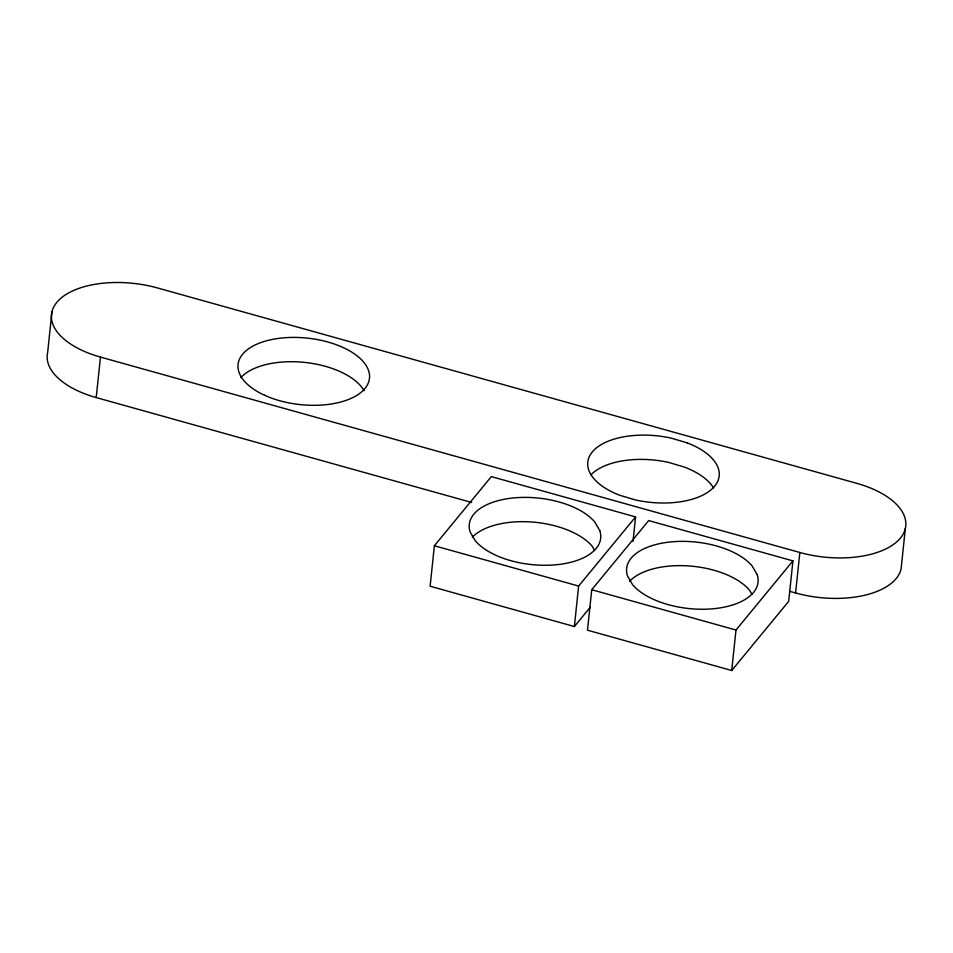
<?xml version="1.0" encoding="UTF-8"?>
<svg xmlns="http://www.w3.org/2000/svg" width="953" height="953" viewBox="0 0 953 953"><rect width="100%" height="100%" fill="white"/><g stroke="black" fill="none" stroke-linecap="round" stroke-linejoin="round"><path stroke-width="1.43" d="M51.903 312L47.65 352.479A77.86 39.395 6 0 0 96.205 397.568L471.699 502.481M96.205 397.568L100.47 357.089A77.86 39.395 6 0 1 56.811 302.363A77.86 39.395 6 0 1 157.412 287.937L856.795 483.338A77.86 39.395 6 0 1 900.442 538.064A77.86 39.395 6 0 1 799.841 552.49L100.47 357.089M632.995 541.483L635.58 516.907L491.331 476.607L434.377 545.759L430.125 586.238L574.373 626.538L590.241 607.264M574.373 626.538L578.626 586.059L635.58 516.907M591.742 589.728L587.489 630.195L731.737 670.507L788.679 601.355L792.932 560.876L648.695 520.576L591.742 589.728L735.99 630.028L792.932 560.876M731.737 670.507L735.99 630.028M789.858 591.372L795.588 592.969L799.841 552.49M905.35 528.427L901.097 568.905A77.86 39.395 6 0 1 795.588 592.969M434.377 545.759L578.626 586.059M751.965 594.362L749.499 590.157A66.067 33.426 6 0 0 689.269 565.975A66.067 33.426 6 0 0 629.647 581.294M594.601 550.405L592.147 546.188A66.067 33.426 6 0 0 531.905 522.018A66.067 33.426 6 0 0 472.283 537.325M240.847 377.614A66.067 33.426 6 0 1 304.889 362.426A66.067 33.426 6 0 1 364.141 390.73M590.967 474.856A66.067 33.426 6 0 1 668.756 462.431L684.54 467.125A66.067 33.426 6 0 1 713.487 487.865M687.101 442.835L671.317 438.154A66.067 33.426 6 0 0 593.016 451.114A66.067 33.426 6 0 0 619.843 495.298L635.627 499.98A66.067 33.426 6 0 0 713.928 487.019A66.067 33.426 6 0 0 687.101 442.835M757.17 574.635L752.06 565.868A66.067 33.426 6 0 0 672.758 541.733A66.067 33.426 6 0 0 627.515 575.969L632.625 584.737A66.067 33.426 6 0 0 711.927 608.872A66.067 33.426 6 0 0 757.17 574.635M599.806 530.666L594.696 521.899A66.067 33.426 6 0 0 515.394 497.764A66.067 33.426 6 0 0 470.151 532L475.261 540.768A66.067 33.426 6 0 0 554.563 564.903A66.067 33.426 6 0 0 599.806 530.666M264.612 395.281A66.067 33.426 6 0 0 369.145 380.295A66.067 33.426 6 0 0 277.597 338.529A66.067 33.426 6 0 0 264.612 395.281"/></g></svg>
